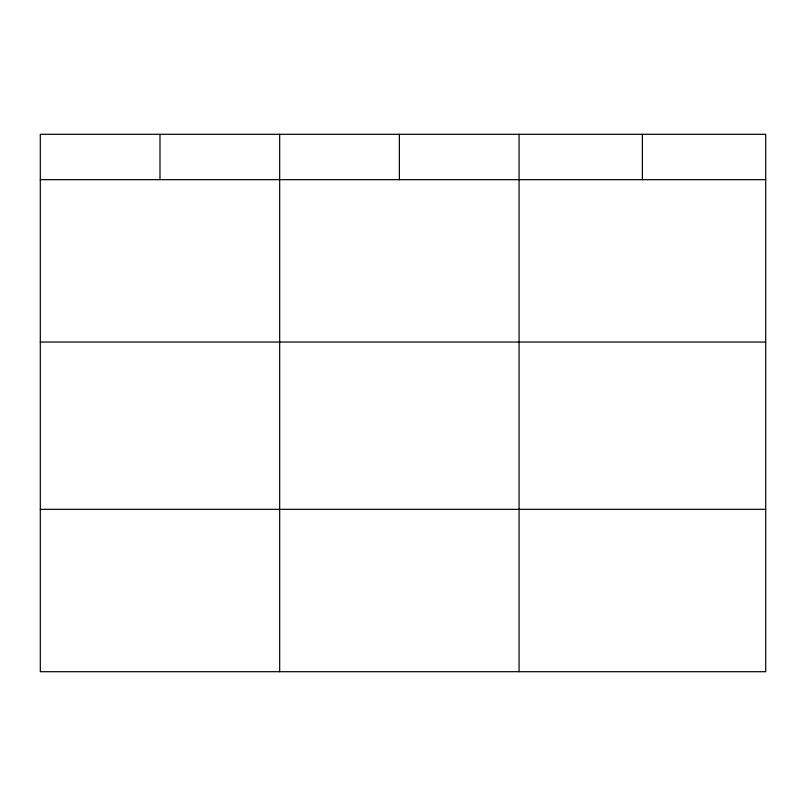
<?xml version="1.0" encoding="UTF-8"?>
<svg xmlns="http://www.w3.org/2000/svg" width="806" height="806" viewBox="0 0 806 806"><rect width="100%" height="100%" fill="white"/><g stroke="black" fill="none" stroke-linecap="round" stroke-linejoin="round"><path stroke-width="1.21" d="M765.7 179.667L765.7 671.7L40.3 671.7L40.3 134.3L765.7 134.3L765.7 179.667L40.3 179.667M40.3 342.036L765.7 342.036M40.3 509.332L765.7 509.332M642.382 134.3L642.382 179.667M519.064 134.3L519.064 671.7M399.373 134.3L399.373 179.667M279.682 134.3L279.682 671.7M159.991 134.3L159.991 179.667"/></g></svg>
